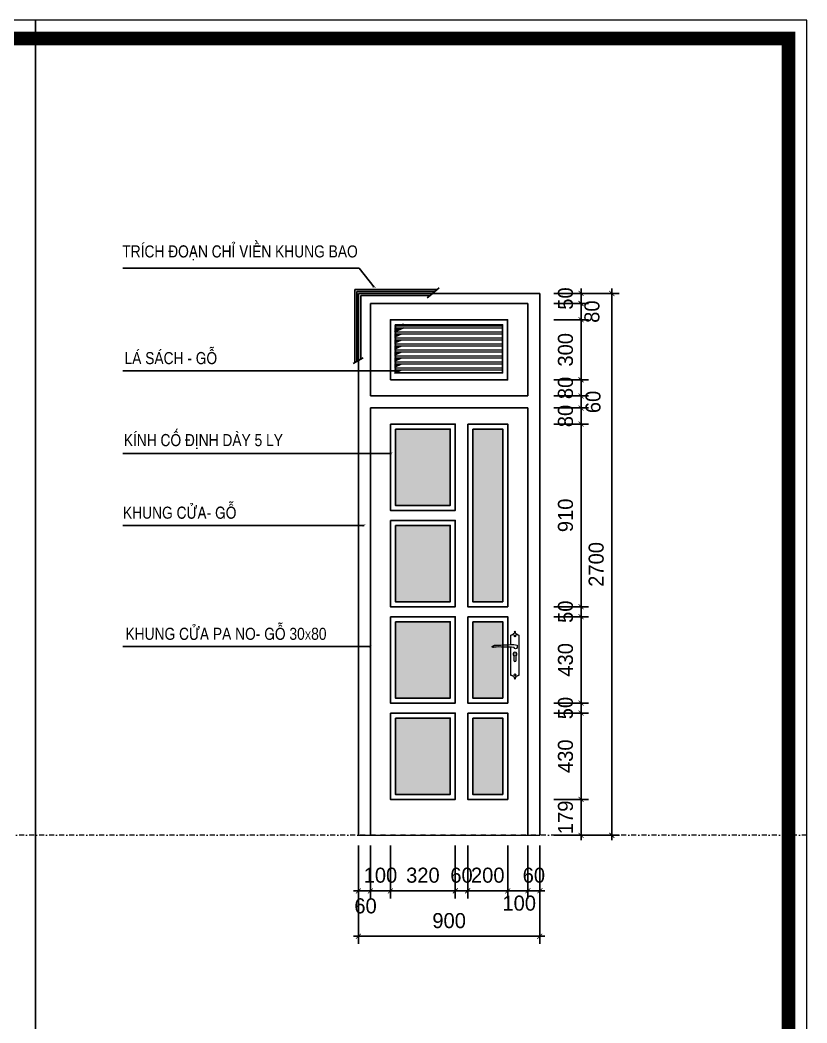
# Model space of a CAD drawing. Header units: millimetres. Extents: x 615730 to 2792744, y 139412 to 597571.
# Drawn here: x 1445273 to 1453121, y 294294 to 304290 of the extents above; entities that cross this region are included whole.
import ezdxf

# ---------------------------------------------------------------- set-up
doc = ezdxf.new("R2010")
doc.units = ezdxf.units.MM
doc.header["$MEASUREMENT"] = 0
doc.header["$PDMODE"] = 34
doc.linetypes.add('DASHDOT', pattern=[1, 0.5, -0.25, 0, -0.25])
doc.layers.get('0').update_dxf_attribs({"lineweight": 5})
for name, color, linetype in [('DA', 135, 'Continuous'), ('H', 252, 'Continuous'), ('LAYER1', 124, 'Continuous'), ('NC', 7, 'Continuous'), ('NET2', 5, 'Continuous'), ('noi that', 29, 'Continuous'), ('NOITHAT', 144, 'Continuous'), ('VL', 155, 'Continuous')]:
    doc.layers.add(name, color=color, linetype=linetype)
for name, color, linetype, lineweight in [('HATCH', 42, 'Continuous', 5), ('KITCHEN', 4, 'Continuous', 20), ('thay', 7, 'Continuous', 15), ('TIM TRUC', 149, 'DASHDOT', 9)]:
    doc.layers.add(name, color=color, linetype=linetype, lineweight=lineweight)
doc.styles.add('KC2', font='', dxfattribs={"height": 120})
doc.styles.add('RO', font='ROMANS.SHX', dxfattribs={"height": 120})
doc.styles.add('VNI-AVO', font='vni-roms.shx')
doc.styles.get('KC2').set_extended_font_data('VNI-Helve-Condense')
doc.dimstyles.new('50 CS', dxfattribs={"dimtxt": 150, "dimasz": 50, "dimexe": 75, "dimexo": 0, "dimgap": 80, "dimtad": 1, "dimdec": 0, "dimlfac": 0.5, "dimzin": 12, "dimtxsty": 'VNI-AVO', "dimblk": 'ARCHTICK', "dimcen": 0, "dimdle": 50, "dimclrd": 252, "dimclre": 252, "dimclrt": 2, "dimadec": 0, "dimazin": 0, "dimtfac": 1, "dimtdec": 0, "dimtix": 1, "dimtmove": 2, "dimatfit": 0, "dimldrblk": 'OPEN90', "dimfxl": 1, "dimlwd": -1, "dimlwe": -1, "dimarcsym": 0})
doc.dimstyles.new('TL1-50TRUC', dxfattribs={"dimtxt": 150, "dimasz": 25, "dimexe": 50, "dimexo": 0, "dimgap": 20, "dimtad": 1, "dimdec": 0, "dimlfac": 0.5, "dimdsep": 46, "dimtxsty": 'RO', "dimblk": 'DOT', "dimcen": 100, "dimdle": 50, "dimclrd": 4, "dimclre": 4, "dimclrt": 30, "dimadec": 0, "dimazin": 0, "dimtfac": 1, "dimtdec": 0, "dimtix": 1, "dimtmove": 1, "dimatfit": 3, "dimldrblk": 'ARCHTICK', "dimfxl": 1, "dimtolj": 1, "dimarcsym": 0})

# ---------------------------------------------------------------- blocks, each defined once
blk = doc.blocks.new('KH')
for p, q in [((-8, 103), (-2, 103)), ((-4.9, 100), (-4.9, 105.9)), ((-8, -90.3), (-2, -90.3)), ((-4.9, -87.2), (-4.9, -93.2))]:
    blk.add_line(p, q)
for points, format in [([(-24.9, 60.5), (-24.9, 106.4, -0.071609), (-17.2, 108.3, 0.479125), (-18, 110.4, -0.235926), (-14.6, 111, 0.959415), (-12.5, 110.7, -0.383133), (-10.2, 112.7), (-8.1, 112.7), (-8.1, 113.4), (-9.3, 113.4, -0.653045), (-7.7, 117.5, 0.420902), (-6.1, 121.7, -0.384053), (-4.9, 126.4, -0.384053), (-3.8, 121.7, 0.420902), (-2.1, 117.5, -0.653045), (-0.5, 113.4), (-1.8, 113.4), (-1.8, 112.7), (0.3, 112.7, -0.383133), (2.6, 110.7, 0.959415), (4.8, 111, -0.235926), (8.1, 110.4, 0.479125), (7.4, 108.3, -0.071609), (15.1, 106.4), (15.1, -93.6, -0.071609), (7.4, -95.6, 0.479125), (8.1, -97.7, -0.235926), (4.8, -98.3, 0.959415), (2.6, -97.9, -0.383133), (0.3, -99.9), (-1.8, -99.9), (-1.8, -100.7), (-0.5, -100.7, -0.653045), (-2.1, -104.8, 0.420902), (-3.8, -109, -0.384053), (-4.9, -113.6, -0.384053), (-6.1, -109, 0.420902), (-7.7, -104.8, -0.653045), (-9.3, -100.7), (-8.1, -100.7), (-8.1, -99.9), (-10.2, -99.9, -0.383133), (-12.5, -97.9, 0.959415), (-14.6, -98.3, -0.235926), (-18, -97.7, 0.479125), (-17.2, -95.6, -0.071609), (-24.9, -93.6), (-24.9, 46.9)], "xyb"), ([(-4.8, 16.2, 6, 6, 0), (-4.8, 11.5, 4, 3, 0), (-4.8, 3.2, 1.8, 0.8, 0), (-4.8, -4.9, 1, 1.2, 0), (-4.8, -7.9, 1.2, 1.2, 0)], "xyseb")]:
    blk.add_lwpolyline(points, format=format)
blk.add_lwpolyline([(-9.5, 45, 0.067822), (-59.8, 46.7, 0.044011), (-111.6, 46.7, -0.789754), (-119.2, 50.9, -0.143435), (-92.2, 57.5, 0.029716), (-27.7, 60.3, -0.075751), (6.4, 57.7), (6.4, 44.8, -0.717442)], format="xyb", close=True)
for points in [[(-11.2, 4.2), (-11.2, -18.5)], [(1.6, -18.5), (1.6, 4.2)]]:
    blk.add_lwpolyline(points)
for centre in [(-4.9, 103), (-4.9, -90.3)]:
    blk.add_circle(centre, 3.92)
for centre, radius, start, end in [((-4.8, 11.8), 9.94, 309.9002, 230.0998), ((-4.8, -18.5), 6.38, 180, 0)]:
    blk.add_arc(centre, radius, start, end)
blk = doc.blocks.new('_ARCHTICK')
at = {"color": 0, "linetype": 'ByBlock', "const_width": 0.15}
blk.add_lwpolyline([(-0.5, -0.5), (0.5, 0.5)], dxfattribs=at)
blk = doc.blocks.new('*D1892')
at = {"layer": 'DEFPOINTS', "color": 0, "ltscale": 10, "transparency": 16777216}
for p in [(1450597.3, 296522), (1450867.9, 296522), (1450597.3, 296164.1)]:
    blk.add_point(p, dxfattribs=at)
at = {"layer": 'VL', "color": 252, "ltscale": 10, "transparency": 16777216}
for p, q in [((1450597.3, 296522), (1450942.9, 296522)), ((1450867.9, 296522), (1450867.9, 296572)), ((1450867.9, 296164.1), (1450867.9, 296522)), ((1450597.3, 296164.1), (1450942.9, 296164.1)), ((1450867.9, 296164.1), (1450867.9, 296114.1))]:
    blk.add_line(p, q, dxfattribs=at)
at = {"layer": 'VL', "color": 252, "ltscale": 10, "transparency": 16777216, "xscale": 50, "yscale": 50, "zscale": 50}
for p, rotation in [((1450867.9, 296522), 270), ((1450867.9, 296164.1), 90)]:
    blk.add_blockref('_ARCHTICK', p, dxfattribs=dict(at, rotation=rotation))
at = {"layer": 'VL', "color": 2, "ltscale": 10, "transparency": 16777216, "insert": (1450712.9, 296343), "char_height": 150, "attachment_point": 5, "rotation": 90, "style": 'VNI-AVO'}
blk.add_mtext('179', dxfattribs=at)
blk = doc.blocks.new('_Open90')
at = {"color": 0, "linetype": 'ByBlock', "lineweight": -2}
for p, q in [((0, 0), (-1, 0)), ((-0.5, 0.5), (0, 0)), ((0, 0), (-0.5, -0.5))]:
    blk.add_line(p, q, dxfattribs=at)
blk = doc.blocks.new('*D1893')
at = {"layer": 'DEFPOINTS', "color": 0, "ltscale": 10, "transparency": 16777216}
for p in [(1450597.3, 297382.3), (1450867.9, 297382.3), (1450597.3, 296522)]:
    blk.add_point(p, dxfattribs=at)
at = {"layer": 'VL', "color": 252, "ltscale": 10, "transparency": 16777216}
for p, q in [((1450867.9, 296472), (1450867.9, 297432.3)), ((1450597.3, 297382.3), (1450942.9, 297382.3)), ((1450597.3, 296522), (1450942.9, 296522))]:
    blk.add_line(p, q, dxfattribs=at)
at = {"layer": 'VL', "color": 252, "ltscale": 10, "transparency": 16777216, "xscale": 50, "yscale": 50, "zscale": 50}
for p, rotation in [((1450867.9, 297382.3), 90), ((1450867.9, 296522), 270)]:
    blk.add_blockref('_ARCHTICK', p, dxfattribs=dict(at, rotation=rotation))
at = {"layer": 'VL', "color": 2, "ltscale": 10, "transparency": 16777216, "insert": (1450712.9, 296952.1), "char_height": 150, "attachment_point": 5, "rotation": 90, "style": 'VNI-AVO'}
blk.add_mtext('430', dxfattribs=at)
blk = doc.blocks.new('*D1894')
at = {"layer": 'DEFPOINTS', "color": 0, "ltscale": 10, "transparency": 16777216}
for p in [(1450597.3, 297482.3), (1450867.9, 297482.3), (1450597.3, 297382.3)]:
    blk.add_point(p, dxfattribs=at)
at = {"layer": 'VL', "color": 252, "ltscale": 10, "transparency": 16777216}
for p, q in [((1450867.9, 297482.3), (1450867.9, 297532.3)), ((1450597.3, 297482.3), (1450942.9, 297482.3)), ((1450867.9, 297382.3), (1450867.9, 297482.3)), ((1450597.3, 297382.3), (1450942.9, 297382.3)), ((1450867.9, 297382.3), (1450867.9, 297332.3))]:
    blk.add_line(p, q, dxfattribs=at)
at = {"layer": 'VL', "color": 252, "ltscale": 10, "transparency": 16777216, "xscale": 50, "yscale": 50, "zscale": 50}
for p, rotation in [((1450867.9, 297482.3), 270), ((1450867.9, 297382.3), 90)]:
    blk.add_blockref('_ARCHTICK', p, dxfattribs=dict(at, rotation=rotation))
at = {"layer": 'VL', "color": 2, "ltscale": 10, "transparency": 16777216, "insert": (1450712.9, 297432.3), "char_height": 150, "attachment_point": 5, "rotation": 90, "style": 'VNI-AVO'}
blk.add_mtext('50', dxfattribs=at)
blk = doc.blocks.new('*D1895')
at = {"layer": 'DEFPOINTS', "color": 0, "ltscale": 10, "transparency": 16777216}
for p in [(1450597.3, 298342.6), (1450867.9, 298342.6), (1450597.3, 297482.3)]:
    blk.add_point(p, dxfattribs=at)
at = {"layer": 'VL', "color": 252, "ltscale": 10, "transparency": 16777216}
for p, q in [((1450867.9, 297432.3), (1450867.9, 298392.6)), ((1450597.3, 298342.6), (1450942.9, 298342.6)), ((1450597.3, 297482.3), (1450942.9, 297482.3))]:
    blk.add_line(p, q, dxfattribs=at)
at = {"layer": 'VL', "color": 252, "ltscale": 10, "transparency": 16777216, "xscale": 50, "yscale": 50, "zscale": 50}
for p, rotation in [((1450867.9, 298342.6), 90), ((1450867.9, 297482.3), 270)]:
    blk.add_blockref('_ARCHTICK', p, dxfattribs=dict(at, rotation=rotation))
at = {"layer": 'VL', "color": 2, "ltscale": 10, "transparency": 16777216, "insert": (1450712.9, 297912.5), "char_height": 150, "attachment_point": 5, "rotation": 90, "style": 'VNI-AVO'}
blk.add_mtext('430', dxfattribs=at)
blk = doc.blocks.new('*D1896')
at = {"layer": 'DEFPOINTS', "color": 0, "ltscale": 10, "transparency": 16777216}
for p in [(1450597.3, 298442.6), (1450867.9, 298442.6), (1450597.3, 298342.6)]:
    blk.add_point(p, dxfattribs=at)
at = {"layer": 'VL', "color": 252, "ltscale": 10, "transparency": 16777216}
for p, q in [((1450867.9, 298442.6), (1450867.9, 298492.6)), ((1450597.3, 298442.6), (1450942.9, 298442.6)), ((1450867.9, 298342.6), (1450867.9, 298442.6)), ((1450597.3, 298342.6), (1450942.9, 298342.6)), ((1450867.9, 298342.6), (1450867.9, 298292.6))]:
    blk.add_line(p, q, dxfattribs=at)
at = {"layer": 'VL', "color": 252, "ltscale": 10, "transparency": 16777216, "xscale": 50, "yscale": 50, "zscale": 50}
for p, rotation in [((1450867.9, 298442.6), 270), ((1450867.9, 298342.6), 90)]:
    blk.add_blockref('_ARCHTICK', p, dxfattribs=dict(at, rotation=rotation))
at = {"layer": 'VL', "color": 2, "ltscale": 10, "transparency": 16777216, "insert": (1450712.9, 298392.6), "char_height": 150, "attachment_point": 5, "rotation": 90, "style": 'VNI-AVO'}
blk.add_mtext('50', dxfattribs=at)
blk = doc.blocks.new('*D1897')
at = {"layer": 'DEFPOINTS', "color": 0, "ltscale": 10, "transparency": 16777216}
for p in [(1450597.3, 300263.3), (1450867.9, 300263.3), (1450597.3, 298442.6)]:
    blk.add_point(p, dxfattribs=at)
at = {"layer": 'VL', "color": 252, "ltscale": 10, "transparency": 16777216}
for p, q in [((1450867.9, 298392.6), (1450867.9, 300313.3)), ((1450597.3, 300263.3), (1450942.9, 300263.3)), ((1450597.3, 298442.6), (1450942.9, 298442.6))]:
    blk.add_line(p, q, dxfattribs=at)
at = {"layer": 'VL', "color": 252, "ltscale": 10, "transparency": 16777216, "xscale": 50, "yscale": 50, "zscale": 50}
for p, rotation in [((1450867.9, 300263.3), 90), ((1450867.9, 298442.6), 270)]:
    blk.add_blockref('_ARCHTICK', p, dxfattribs=dict(at, rotation=rotation))
at = {"layer": 'VL', "color": 2, "ltscale": 10, "transparency": 16777216, "insert": (1450712.9, 299353), "char_height": 150, "attachment_point": 5, "rotation": 90, "style": 'VNI-AVO'}
blk.add_mtext('910', dxfattribs=at)
blk = doc.blocks.new('*D1898')
at = {"layer": 'DEFPOINTS', "color": 0, "ltscale": 10, "transparency": 16777216}
for p in [(1450597.3, 300423.3), (1450867.9, 300423.3), (1450597.3, 300263.3)]:
    blk.add_point(p, dxfattribs=at)
at = {"layer": 'VL', "color": 252, "ltscale": 10, "transparency": 16777216}
for p, q in [((1450597.3, 300423.3), (1450942.9, 300423.3)), ((1450867.9, 300423.3), (1450867.9, 300473.3)), ((1450867.9, 300263.3), (1450867.9, 300423.3)), ((1450597.3, 300263.3), (1450942.9, 300263.3)), ((1450867.9, 300263.3), (1450867.9, 300213.3))]:
    blk.add_line(p, q, dxfattribs=at)
at = {"layer": 'VL', "color": 252, "ltscale": 10, "transparency": 16777216, "xscale": 50, "yscale": 50, "zscale": 50}
for p, rotation in [((1450867.9, 300423.3), 270), ((1450867.9, 300263.3), 90)]:
    blk.add_blockref('_ARCHTICK', p, dxfattribs=dict(at, rotation=rotation))
at = {"layer": 'VL', "color": 2, "ltscale": 10, "transparency": 16777216, "insert": (1450712.9, 300343.3), "char_height": 150, "attachment_point": 5, "rotation": 90, "style": 'VNI-AVO'}
blk.add_mtext('80', dxfattribs=at)
blk = doc.blocks.new('*D1899')
at = {"layer": 'DEFPOINTS', "color": 0, "ltscale": 10, "transparency": 16777216}
for p in [(1450597.3, 300543.3), (1450867.9, 300543.3), (1450597.3, 300423.3)]:
    blk.add_point(p, dxfattribs=at)
at = {"layer": 'VL', "color": 252, "ltscale": 10, "transparency": 16777216}
for p, q in [((1450867.9, 300543.3), (1450867.9, 300593.3)), ((1450597.3, 300543.3), (1450942.9, 300543.3)), ((1450867.9, 300423.3), (1450867.9, 300543.3)), ((1450597.3, 300423.3), (1450942.9, 300423.3)), ((1450867.9, 300423.3), (1450867.9, 300373.3))]:
    blk.add_line(p, q, dxfattribs=at)
at = {"layer": 'VL', "color": 252, "ltscale": 10, "transparency": 16777216, "xscale": 50, "yscale": 50, "zscale": 50}
for p, rotation in [((1450867.9, 300543.3), 270), ((1450867.9, 300423.3), 90)]:
    blk.add_blockref('_ARCHTICK', p, dxfattribs=dict(at, rotation=rotation))
at = {"layer": 'VL', "color": 2, "ltscale": 10, "transparency": 16777216, "insert": (1450987.7, 300483.3), "char_height": 150, "attachment_point": 5, "rotation": 90, "style": 'VNI-AVO'}
blk.add_mtext('60', dxfattribs=at)
blk = doc.blocks.new('*D1900')
at = {"layer": 'DEFPOINTS', "color": 0, "ltscale": 10, "transparency": 16777216}
for p in [(1450597.3, 300703.2), (1450867.9, 300703.2), (1450597.3, 300543.3)]:
    blk.add_point(p, dxfattribs=at)
at = {"layer": 'VL', "color": 252, "ltscale": 10, "transparency": 16777216}
for p, q in [((1450597.3, 300703.2), (1450942.9, 300703.2)), ((1450867.9, 300703.2), (1450867.9, 300753.2)), ((1450867.9, 300543.3), (1450867.9, 300703.2)), ((1450597.3, 300543.3), (1450942.9, 300543.3)), ((1450867.9, 300543.3), (1450867.9, 300493.3))]:
    blk.add_line(p, q, dxfattribs=at)
at = {"layer": 'VL', "color": 252, "ltscale": 10, "transparency": 16777216, "xscale": 50, "yscale": 50, "zscale": 50}
for p, rotation in [((1450867.9, 300703.2), 270), ((1450867.9, 300543.3), 90)]:
    blk.add_blockref('_ARCHTICK', p, dxfattribs=dict(at, rotation=rotation))
at = {"layer": 'VL', "color": 2, "ltscale": 10, "transparency": 16777216, "insert": (1450712.9, 300623.3), "char_height": 150, "attachment_point": 5, "rotation": 90, "style": 'VNI-AVO'}
blk.add_mtext('80', dxfattribs=at)
blk = doc.blocks.new('*D1901')
at = {"layer": 'DEFPOINTS', "color": 0, "ltscale": 10, "transparency": 16777216}
for p in [(1450597.3, 301303.2), (1450867.9, 301303.2), (1450597.3, 300703.2)]:
    blk.add_point(p, dxfattribs=at)
at = {"layer": 'VL', "color": 252, "ltscale": 10, "transparency": 16777216}
for p, q in [((1450597.3, 301303.2), (1450942.9, 301303.2)), ((1450867.9, 300653.2), (1450867.9, 301353.2)), ((1450597.3, 300703.2), (1450942.9, 300703.2))]:
    blk.add_line(p, q, dxfattribs=at)
at = {"layer": 'VL', "color": 252, "ltscale": 10, "transparency": 16777216, "xscale": 50, "yscale": 50, "zscale": 50}
for p, rotation in [((1450867.9, 301303.2), 90), ((1450867.9, 300703.2), 270)]:
    blk.add_blockref('_ARCHTICK', p, dxfattribs=dict(at, rotation=rotation))
at = {"layer": 'VL', "color": 2, "ltscale": 10, "transparency": 16777216, "insert": (1450712.9, 301003.2), "char_height": 150, "attachment_point": 5, "rotation": 90, "style": 'VNI-AVO'}
blk.add_mtext('300', dxfattribs=at)
blk = doc.blocks.new('*D1902')
at = {"layer": 'DEFPOINTS', "color": 0, "ltscale": 10, "transparency": 16777216}
for p in [(1450597.3, 301464.1), (1450867.9, 301464.1), (1450597.3, 301303.2)]:
    blk.add_point(p, dxfattribs=at)
at = {"layer": 'VL', "color": 252, "ltscale": 10, "transparency": 16777216}
for p, q in [((1450867.9, 301253.2), (1450867.9, 301514.1)), ((1450597.3, 301464.1), (1450942.9, 301464.1)), ((1450597.3, 301303.2), (1450942.9, 301303.2))]:
    blk.add_line(p, q, dxfattribs=at)
at = {"layer": 'VL', "color": 252, "ltscale": 10, "transparency": 16777216, "xscale": 50, "yscale": 50, "zscale": 50}
for p, rotation in [((1450867.9, 301464.1), 90), ((1450867.9, 301303.2), 270)]:
    blk.add_blockref('_ARCHTICK', p, dxfattribs=dict(at, rotation=rotation))
at = {"layer": 'VL', "color": 2, "ltscale": 10, "transparency": 16777216, "insert": (1450976.8, 301383.7), "char_height": 150, "attachment_point": 5, "rotation": 90, "style": 'VNI-AVO'}
blk.add_mtext('80', dxfattribs=at)
blk = doc.blocks.new('*D1903')
at = {"layer": 'DEFPOINTS', "color": 0, "ltscale": 10, "transparency": 16777216}
for p in [(1450597.3, 301564.1), (1450867.9, 301564.1), (1450597.3, 301464.1)]:
    blk.add_point(p, dxfattribs=at)
at = {"layer": 'VL', "color": 252, "ltscale": 10, "transparency": 16777216}
for p, q in [((1450867.9, 301564.1), (1450867.9, 301614.1)), ((1450597.3, 301564.1), (1450942.9, 301564.1)), ((1450867.9, 301464.1), (1450867.9, 301564.1)), ((1450597.3, 301464.1), (1450942.9, 301464.1)), ((1450867.9, 301464.1), (1450867.9, 301414.1))]:
    blk.add_line(p, q, dxfattribs=at)
at = {"layer": 'VL', "color": 252, "ltscale": 10, "transparency": 16777216, "xscale": 50, "yscale": 50, "zscale": 50}
for p, rotation in [((1450867.9, 301564.1), 270), ((1450867.9, 301464.1), 90)]:
    blk.add_blockref('_ARCHTICK', p, dxfattribs=dict(at, rotation=rotation))
at = {"layer": 'VL', "color": 2, "ltscale": 10, "transparency": 16777216, "insert": (1450712.9, 301514.1), "char_height": 150, "attachment_point": 5, "rotation": 90, "style": 'VNI-AVO'}
blk.add_mtext('50', dxfattribs=at)
blk = doc.blocks.new('*D1904')
at = {"layer": 'DEFPOINTS', "color": 0, "ltscale": 10, "transparency": 16777216}
for p in [(1450597.3, 301564.1), (1450597.3, 296164.1), (1451174.3, 296164.1)]:
    blk.add_point(p, dxfattribs=at)
at = {"layer": 'VL', "color": 252, "ltscale": 10, "transparency": 16777216}
for p, q in [((1451174.3, 301614.1), (1451174.3, 296114.1)), ((1450597.3, 301564.1), (1451249.3, 301564.1)), ((1450597.3, 296164.1), (1451249.3, 296164.1))]:
    blk.add_line(p, q, dxfattribs=at)
at = {"layer": 'VL', "color": 252, "ltscale": 10, "transparency": 16777216, "xscale": 50, "yscale": 50, "zscale": 50}
for p, rotation in [((1451174.3, 301564.1), 90), ((1451174.3, 296164.1), 270)]:
    blk.add_blockref('_ARCHTICK', p, dxfattribs=dict(at, rotation=rotation))
at = {"layer": 'VL', "color": 2, "ltscale": 10, "transparency": 16777216, "insert": (1451019.3, 298864.1), "char_height": 150, "attachment_point": 5, "rotation": 90, "style": 'VNI-AVO'}
blk.add_mtext('2700', dxfattribs=at)
blk = doc.blocks.new('_DOT')
at = {"color": 0, "linetype": 'ByBlock'}
blk.add_line((-0.5, 0), (-1, 0), dxfattribs=at)
at = {"color": 0, "linetype": 'ByBlock', "const_width": 0.5}
blk.add_lwpolyline([(-0.25, 0, 1), (0.25, 0, 1)], format="xyb", close=True, dxfattribs=at)
blk = doc.blocks.new('*D1912')
at = {"layer": 'DEFPOINTS', "color": 0, "ltscale": 10, "transparency": 16777216}
for p in [(1448647.1, 296062.8), (1448767.1, 296062.8), (1448767.1, 295610.6)]:
    blk.add_point(p, dxfattribs=at)
at = {"layer": 'VL', "color": 252, "ltscale": 10, "transparency": 16777216}
for p, q in [((1448647.1, 296062.8), (1448647.1, 295535.6)), ((1448767.1, 296062.8), (1448767.1, 295535.6)), ((1448647.1, 295610.6), (1448597.1, 295610.6)), ((1448647.1, 295610.6), (1448767.1, 295610.6)), ((1448767.1, 295610.6), (1448817.1, 295610.6))]:
    blk.add_line(p, q, dxfattribs=at)
at = {"layer": 'VL', "color": 252, "ltscale": 10, "transparency": 16777216, "xscale": 50, "yscale": 50, "zscale": 50}
blk.add_blockref('_ARCHTICK', (1448647.1, 295610.6), dxfattribs=at)
at = {"layer": 'VL', "color": 252, "ltscale": 10, "transparency": 16777216, "xscale": 50, "yscale": 50, "zscale": 50, "rotation": 180}
blk.add_blockref('_ARCHTICK', (1448767.1, 295610.6), dxfattribs=at)
at = {"layer": 'VL', "color": 2, "ltscale": 10, "transparency": 16777216, "insert": (1448718.5, 295459.9), "char_height": 150, "attachment_point": 5, "style": 'VNI-AVO'}
blk.add_mtext('60', dxfattribs=at)
blk = doc.blocks.new('*D1913')
at = {"layer": 'DEFPOINTS', "color": 0, "ltscale": 10, "transparency": 16777216}
for p in [(1448767.1, 296062.8), (1448967.1, 296062.8), (1448967.1, 295610.6)]:
    blk.add_point(p, dxfattribs=at)
at = {"layer": 'VL', "color": 252, "ltscale": 10, "transparency": 16777216}
for p, q in [((1448767.1, 296062.8), (1448767.1, 295535.6)), ((1448967.1, 296062.8), (1448967.1, 295535.6)), ((1448767.1, 295610.6), (1448717.1, 295610.6)), ((1448767.1, 295610.6), (1448967.1, 295610.6)), ((1448967.1, 295610.6), (1449017.1, 295610.6))]:
    blk.add_line(p, q, dxfattribs=at)
at = {"layer": 'VL', "color": 252, "ltscale": 10, "transparency": 16777216, "xscale": 50, "yscale": 50, "zscale": 50}
blk.add_blockref('_ARCHTICK', (1448767.1, 295610.6), dxfattribs=at)
at = {"layer": 'VL', "color": 252, "ltscale": 10, "transparency": 16777216, "xscale": 50, "yscale": 50, "zscale": 50, "rotation": 180}
blk.add_blockref('_ARCHTICK', (1448967.1, 295610.6), dxfattribs=at)
at = {"layer": 'VL', "color": 2, "ltscale": 10, "transparency": 16777216, "insert": (1448867.1, 295765.6), "char_height": 150, "attachment_point": 5, "style": 'VNI-AVO'}
blk.add_mtext('100', dxfattribs=at)
blk = doc.blocks.new('*D1914')
at = {"layer": 'DEFPOINTS', "color": 0, "ltscale": 10, "transparency": 16777216}
for p in [(1448967.1, 296062.8), (1449613.7, 296062.8), (1449613.7, 295610.6)]:
    blk.add_point(p, dxfattribs=at)
at = {"layer": 'VL', "color": 252, "ltscale": 10, "transparency": 16777216}
for p, q in [((1448967.1, 296062.8), (1448967.1, 295535.6)), ((1449613.7, 296062.8), (1449613.7, 295535.6)), ((1448917.1, 295610.6), (1449663.7, 295610.6))]:
    blk.add_line(p, q, dxfattribs=at)
at = {"layer": 'VL', "color": 252, "ltscale": 10, "transparency": 16777216, "xscale": 50, "yscale": 50, "zscale": 50, "rotation": 180}
blk.add_blockref('_ARCHTICK', (1448967.1, 295610.6), dxfattribs=at)
at = {"layer": 'VL', "color": 252, "ltscale": 10, "transparency": 16777216, "xscale": 50, "yscale": 50, "zscale": 50}
blk.add_blockref('_ARCHTICK', (1449613.7, 295610.6), dxfattribs=at)
at = {"layer": 'VL', "color": 2, "ltscale": 10, "transparency": 16777216, "insert": (1449290.4, 295765.6), "char_height": 150, "attachment_point": 5, "style": 'VNI-AVO'}
blk.add_mtext('320', dxfattribs=at)
blk = doc.blocks.new('*D1915')
at = {"layer": 'DEFPOINTS', "color": 0, "ltscale": 10, "transparency": 16777216}
for p in [(1449613.7, 296062.8), (1449737.1, 296062.8), (1449737.1, 295610.6)]:
    blk.add_point(p, dxfattribs=at)
at = {"layer": 'VL', "color": 252, "ltscale": 10, "transparency": 16777216}
for p, q in [((1449613.7, 296062.8), (1449613.7, 295535.6)), ((1449737.1, 296062.8), (1449737.1, 295535.6)), ((1449613.7, 295610.6), (1449563.7, 295610.6)), ((1449613.7, 295610.6), (1449737.1, 295610.6)), ((1449737.1, 295610.6), (1449787.1, 295610.6))]:
    blk.add_line(p, q, dxfattribs=at)
at = {"layer": 'VL', "color": 252, "ltscale": 10, "transparency": 16777216, "xscale": 50, "yscale": 50, "zscale": 50}
blk.add_blockref('_ARCHTICK', (1449613.7, 295610.6), dxfattribs=at)
at = {"layer": 'VL', "color": 252, "ltscale": 10, "transparency": 16777216, "xscale": 50, "yscale": 50, "zscale": 50, "rotation": 180}
blk.add_blockref('_ARCHTICK', (1449737.1, 295610.6), dxfattribs=at)
at = {"layer": 'VL', "color": 2, "ltscale": 10, "transparency": 16777216, "insert": (1449675.4, 295765.6), "char_height": 150, "attachment_point": 5, "style": 'VNI-AVO'}
blk.add_mtext('60', dxfattribs=at)
blk = doc.blocks.new('*D1916')
at = {"layer": 'DEFPOINTS', "color": 0, "ltscale": 10, "transparency": 16777216}
for p in [(1449737.1, 296062.8), (1450137.1, 296062.8), (1450137.1, 295610.6)]:
    blk.add_point(p, dxfattribs=at)
at = {"layer": 'VL', "color": 252, "ltscale": 10, "transparency": 16777216}
for p, q in [((1449737.1, 296062.8), (1449737.1, 295535.6)), ((1450137.1, 296062.8), (1450137.1, 295535.6)), ((1449737.1, 295610.6), (1449687.1, 295610.6)), ((1449737.1, 295610.6), (1450137.1, 295610.6)), ((1450137.1, 295610.6), (1450187.1, 295610.6))]:
    blk.add_line(p, q, dxfattribs=at)
at = {"layer": 'VL', "color": 252, "ltscale": 10, "transparency": 16777216, "xscale": 50, "yscale": 50, "zscale": 50}
blk.add_blockref('_ARCHTICK', (1449737.1, 295610.6), dxfattribs=at)
at = {"layer": 'VL', "color": 252, "ltscale": 10, "transparency": 16777216, "xscale": 50, "yscale": 50, "zscale": 50, "rotation": 180}
blk.add_blockref('_ARCHTICK', (1450137.1, 295610.6), dxfattribs=at)
at = {"layer": 'VL', "color": 2, "ltscale": 10, "transparency": 16777216, "insert": (1449937.1, 295765.6), "char_height": 150, "attachment_point": 5, "style": 'VNI-AVO'}
blk.add_mtext('200', dxfattribs=at)
blk = doc.blocks.new('*D1917')
at = {"layer": 'DEFPOINTS', "color": 0, "ltscale": 10, "transparency": 16777216}
for p in [(1450137.1, 296062.8), (1450337.1, 296062.8), (1450337.1, 295610.6)]:
    blk.add_point(p, dxfattribs=at)
at = {"layer": 'VL', "color": 252, "ltscale": 10, "transparency": 16777216}
for p, q in [((1450137.1, 296062.8), (1450137.1, 295535.6)), ((1450337.1, 296062.8), (1450337.1, 295535.6)), ((1450087.1, 295610.6), (1450387.1, 295610.6))]:
    blk.add_line(p, q, dxfattribs=at)
at = {"layer": 'VL', "color": 252, "ltscale": 10, "transparency": 16777216, "xscale": 50, "yscale": 50, "zscale": 50, "rotation": 180}
blk.add_blockref('_ARCHTICK', (1450137.1, 295610.6), dxfattribs=at)
at = {"layer": 'VL', "color": 252, "ltscale": 10, "transparency": 16777216, "xscale": 50, "yscale": 50, "zscale": 50}
blk.add_blockref('_ARCHTICK', (1450337.1, 295610.6), dxfattribs=at)
at = {"layer": 'VL', "color": 2, "ltscale": 10, "transparency": 16777216, "insert": (1450250.9, 295487), "char_height": 150, "attachment_point": 5, "style": 'VNI-AVO'}
blk.add_mtext('100', dxfattribs=at)
blk = doc.blocks.new('*D1918')
at = {"layer": 'DEFPOINTS', "color": 0, "ltscale": 10, "transparency": 16777216}
for p in [(1450337.1, 296062.8), (1450457.1, 296062.8), (1450457.1, 295610.6)]:
    blk.add_point(p, dxfattribs=at)
at = {"layer": 'VL', "color": 252, "ltscale": 10, "transparency": 16777216}
for p, q in [((1450337.1, 296062.8), (1450337.1, 295535.6)), ((1450457.1, 296062.8), (1450457.1, 295535.6)), ((1450337.1, 295610.6), (1450287.1, 295610.6)), ((1450337.1, 295610.6), (1450457.1, 295610.6)), ((1450457.1, 295610.6), (1450507.1, 295610.6))]:
    blk.add_line(p, q, dxfattribs=at)
at = {"layer": 'VL', "color": 252, "ltscale": 10, "transparency": 16777216, "xscale": 50, "yscale": 50, "zscale": 50}
blk.add_blockref('_ARCHTICK', (1450337.1, 295610.6), dxfattribs=at)
at = {"layer": 'VL', "color": 252, "ltscale": 10, "transparency": 16777216, "xscale": 50, "yscale": 50, "zscale": 50, "rotation": 180}
blk.add_blockref('_ARCHTICK', (1450457.1, 295610.6), dxfattribs=at)
at = {"layer": 'VL', "color": 2, "ltscale": 10, "transparency": 16777216, "insert": (1450397.1, 295765.6), "char_height": 150, "attachment_point": 5, "style": 'VNI-AVO'}
blk.add_mtext('60', dxfattribs=at)
blk = doc.blocks.new('*D1919')
at = {"layer": 'DEFPOINTS', "color": 0, "ltscale": 10, "transparency": 16777216}
for p in [(1448647.1, 296062.8), (1450457.1, 296062.8), (1450457.1, 295157.9)]:
    blk.add_point(p, dxfattribs=at)
at = {"layer": 'VL', "color": 252, "ltscale": 10, "transparency": 16777216}
for p, q in [((1448647.1, 296062.8), (1448647.1, 295082.9)), ((1450457.1, 296062.8), (1450457.1, 295082.9)), ((1448597.1, 295157.9), (1450507.1, 295157.9))]:
    blk.add_line(p, q, dxfattribs=at)
at = {"layer": 'VL', "color": 252, "ltscale": 10, "transparency": 16777216, "xscale": 50, "yscale": 50, "zscale": 50, "rotation": 180}
blk.add_blockref('_ARCHTICK', (1448647.1, 295157.9), dxfattribs=at)
at = {"layer": 'VL', "color": 252, "ltscale": 10, "transparency": 16777216, "xscale": 50, "yscale": 50, "zscale": 50}
blk.add_blockref('_ARCHTICK', (1450457.1, 295157.9), dxfattribs=at)
at = {"layer": 'VL', "color": 2, "ltscale": 10, "transparency": 16777216, "insert": (1449552.1, 295312.9), "char_height": 150, "attachment_point": 5, "style": 'VNI-AVO'}
blk.add_mtext('900', dxfattribs=at)

msp = doc.modelspace()

# ---------------------------------------------------------------- hatches: boundary and pattern name
at = {"layer": 'HATCH'}
for points in [[(1449095.8, 301222.1), (1449006.8, 301222.1), (1449006.8, 301182.1)], [(1449095.8, 301162.1), (1449006.8, 301162.1), (1449006.8, 301122.1)], [(1449095.8, 301102.1), (1449006.8, 301102.1), (1449006.8, 301062.1)], [(1449095.8, 301042.1), (1449006.8, 301042.1), (1449006.8, 301002.1)], [(1449095.8, 300982.1), (1449006.8, 300982.1), (1449006.8, 300942.1)], [(1449095.8, 300922.1), (1449006.8, 300922.1), (1449006.8, 300882.1)], [(1449095.8, 300862.1), (1449006.8, 300862.1), (1449006.8, 300822.1)], [(1449095.8, 300802.1), (1449006.8, 300802.1), (1449006.8, 300762.1)]]:
    msp.add_hatch(color=256, dxfattribs=at).paths.add_polyline_path(points)
at = {"layer": 'noi that'}
h = msp.add_hatch(color=5, dxfattribs=at)
h.set_gradient(color1=(0, 0, 255), one_color=1, tint=1, name='CURVED')
h.paths.add_polyline_path([(1449017.1, 300213.3), (1449563.7, 300213.3), (1449563.7, 299453), (1449017.1, 299453)])
h.paths.add_polyline_path([(1449787.1, 300213.3), (1450087.1, 300213.3), (1450087.1, 298492.6), (1449787.1, 298492.6)])
h.paths.add_polyline_path([(1449017.1, 299253), (1449563.7, 299253), (1449563.7, 298492.6), (1449017.1, 298492.6)])
h.paths.add_polyline_path([(1449017.1, 298292.6), (1449563.7, 298292.6), (1449563.7, 297532.3), (1449017.1, 297532.3)])
h.paths.add_polyline_path([(1449787.1, 298292.6), (1450087.1, 298292.6), (1450087.1, 297532.3), (1449787.1, 297532.3)])
h.paths.add_polyline_path([(1449787.1, 297332.3), (1450087.1, 297332.3), (1450087.1, 296572), (1449787.1, 296572)])
h.paths.add_polyline_path([(1449017.1, 297332.3), (1449563.7, 297332.3), (1449563.7, 296572), (1449017.1, 296572)])

# ---------------------------------------------------------------- linework, layer by layer
at = {"layer": 'DA'}
for p, q in [((1448647.1, 296164.1), (1448647.1, 301564.1)), ((1448647.1, 301564.1), (1450457.1, 301564.1)), ((1450457.1, 301564.1), (1450457.1, 296164.1)), ((1448767.1, 300543.3), (1448767.1, 301464.1)), ((1450337.1, 301464.1), (1450337.1, 300543.3)), ((1448767.1, 300543.3), (1450337.1, 300543.3)), ((1448767.1, 296164.1), (1448767.1, 300423.3)), ((1448767.1, 300423.3), (1450337.1, 300423.3)), ((1450337.1, 300423.3), (1450337.1, 296164.1))]:
    msp.add_line(p, q, dxfattribs=at)
at = {"layer": 'H', "const_width": 138.2}
msp.add_lwpolyline([(1425933.3, 285120.6), (1452936.2, 285120.6), (1452936.2, 304105.6), (1425933.3, 304105.6)], close=True, dxfattribs=at)
at = {"layer": 'H'}
for points in [[(1448966.8, 300703.2), (1450135.7, 300703.2), (1450135.7, 301303.2), (1448966.8, 301303.2)], [(1448967.1, 300263.3), (1449613.7, 300263.3), (1449613.7, 299403), (1448967.1, 299403)], [(1449737.1, 300263.3), (1450137.1, 300263.3), (1450137.1, 298442.6), (1449737.1, 298442.6)], [(1448967.1, 299303), (1449613.7, 299303), (1449613.7, 298442.6), (1448967.1, 298442.6)], [(1448967.1, 298342.6), (1449613.7, 298342.6), (1449613.7, 297482.3), (1448967.1, 297482.3)], [(1449737.1, 298342.6), (1450137.1, 298342.6), (1450137.1, 297482.3), (1449737.1, 297482.3)], [(1448967.1, 297382.3), (1449613.7, 297382.3), (1449613.7, 296522), (1448967.1, 296522)], [(1449737.1, 297382.3), (1450137.1, 297382.3), (1450137.1, 296522), (1449737.1, 296522)]]:
    msp.add_lwpolyline(points, close=True, dxfattribs=at)
at = {"layer": 'HATCH'}
for p, q in [((1449006.8, 301242.1), (1449095.8, 301263.2)), ((1449006.8, 301242.1), (1450085.7, 301242.1)), ((1449006.8, 301222.1), (1450085.7, 301222.1)), ((1449006.8, 301182.1), (1450085.7, 301182.1)), ((1449006.8, 301162.1), (1450085.7, 301162.1)), ((1449006.8, 301122.1), (1450085.7, 301122.1)), ((1449006.8, 301102.1), (1450085.7, 301102.1)), ((1449006.8, 301062.1), (1450085.7, 301062.1)), ((1449006.8, 301042.1), (1450085.7, 301042.1)), ((1449006.8, 301002.1), (1450085.7, 301002.1)), ((1449006.8, 300982.1), (1450085.7, 300982.1)), ((1449006.8, 300942.1), (1450085.7, 300942.1)), ((1449006.8, 300922.1), (1450085.7, 300922.1)), ((1449006.8, 300882.1), (1450085.7, 300882.1)), ((1449006.8, 300862.1), (1450085.7, 300862.1)), ((1449006.8, 300822.1), (1450085.7, 300822.1)), ((1449006.8, 300802.1), (1450085.7, 300802.1))]:
    msp.add_line(p, q, dxfattribs=at)
at = {"layer": 'KITCHEN'}
msp.add_line((1448647.1, 296164.1), (1450457.1, 296164.1), dxfattribs=at)
at = {"layer": 'LAYER1'}
msp.add_line((1449006.8, 301182.1), (1449095.8, 301222.1), dxfattribs=at)
at = {"layer": 'NC', "linetype": 'Continuous', "ltscale": 20}
for p, q in [((1448611, 301603.3), (1448611, 300875.5)), ((1449433.1, 301603.3), (1448611, 301603.3)), ((1448631, 301583.3), (1448631, 300887.4)), ((1449409.6, 301583.3), (1448631, 301583.3)), ((1449408.6, 301577.6), (1449399.1, 301584)), ((1449452.3, 301620.6), (1449404.7, 301580.2)), ((1448671, 301543.3), (1448671, 300911.3)), ((1449362.5, 301543.3), (1448671, 301543.3)), ((1449395.5, 301572.4), (1449334.6, 301520.6)), ((1449386.6, 301575.3), (1449408.6, 301577.6)), ((1449407.6, 301568.4), (1449386.6, 301575.3)), ((1448594.3, 300865.2), (1448694.3, 300924.8))]:
    msp.add_line(p, q, dxfattribs=at)
at = {"layer": 'NET2'}
for p, q in [((1450337.1, 301464.1), (1448767.1, 301464.1)), ((1450137.1, 300245.3), (1450137.1, 299445)), ((1450137.1, 298342.6), (1450137.1, 297482.3))]:
    msp.add_line(p, q, dxfattribs=at)
at = {"layer": 'NOITHAT'}
for points in [[(1449016.8, 300773.2), (1450085.7, 300773.2), (1450085.7, 301253.2), (1449016.8, 301253.2)], [(1449017.1, 300213.3), (1449563.7, 300213.3), (1449563.7, 299453), (1449017.1, 299453)], [(1449787.1, 300213.3), (1450087.1, 300213.3), (1450087.1, 298492.6), (1449787.1, 298492.6)], [(1449017.1, 299253), (1449563.7, 299253), (1449563.7, 298492.6), (1449017.1, 298492.6)], [(1449017.1, 298292.6), (1449563.7, 298292.6), (1449563.7, 297532.3), (1449017.1, 297532.3)], [(1449787.1, 298292.6), (1450087.1, 298292.6), (1450087.1, 297532.3), (1449787.1, 297532.3)], [(1449017.1, 297332.3), (1449563.7, 297332.3), (1449563.7, 296572), (1449017.1, 296572)], [(1449787.1, 297332.3), (1450087.1, 297332.3), (1450087.1, 296572), (1449787.1, 296572)]]:
    msp.add_lwpolyline(points, close=True, dxfattribs=at)
at = {"layer": 'thay', "linetype": 'Continuous'}
msp.add_lwpolyline([(1425749, 284936.3), (1453120.5, 284936.3), (1453120.5, 304289.9), (1425749, 304289.9)], close=True, dxfattribs=at)
at = {"layer": 'TIM TRUC', "ltscale": 100}
msp.add_line((1453120.5, 296164.1), (1427349.6, 296164.1), dxfattribs=at)
at = {"layer": 'VL', "ltscale": 10}
msp.add_line((1445428.4, 293170.1), (1445428.4, 304289.9), dxfattribs=at)

# ---------------------------------------------------------------- block references
at = {"xscale": 2, "yscale": 2, "zscale": 2}
msp.add_blockref('KH', (1450218.4, 297945.5), dxfattribs=at)

# ---------------------------------------------------------------- texts
at = {"layer": 'NC', "linetype": 'Continuous', "ltscale": 20, "attachment_point": 1, "style": 'KC2'}
for s, insert, char_height, width in [('TRÍCH ÑOAÏN CHÆ VIEÀN KHUNG BAO', (1446292.4, 302043.9), 120, 2834.286), ('{\\H1.2x;LAÙ SAÙCH - GOÃ }', (1446314.9, 300980.4), 100, 2063.157), ('KÍNH COÁ ÑÒNH DAØY 5 LY', (1446307.6, 300163.1), 120, 2063.157), ('{\\H1.2x;KHUNG CÖÛA- GOÃ }', (1446299.9, 299439.9), 100, 2063.157), ('{\\H1.2x;KHUNG CÖÛA PA NO- GOÃ 30\\H0.7x;X\\H1.429x;80}', (1446324.4, 298232.5), 100, 2063.157)]:
    msp.add_mtext(s, dxfattribs=dict(at, insert=insert, char_height=char_height, width=width))

# ---------------------------------------------------------------- dimensions: what is measured, and where the dimension line sits
at = {"layer": 'VL', "ltscale": 10}
for base, p1, p2, picture, middle in [((1450867.9, 301564.1), (1450597.3, 301464.1), (1450597.3, 301564.1), '*D1903', (1450712.9, 301514.1)), ((1451174.3, 296164.1), (1450597.3, 301564.1), (1450597.3, 296164.1), '*D1904', (1451019.3, 298864.1)), ((1450867.9, 301303.2), (1450597.3, 300703.2), (1450597.3, 301303.2), '*D1901', (1450712.9, 301003.2)), ((1450867.9, 300703.2), (1450597.3, 300543.3), (1450597.3, 300703.2), '*D1900', (1450712.9, 300623.3)), ((1450867.9, 300423.3), (1450597.3, 300263.3), (1450597.3, 300423.3), '*D1898', (1450712.9, 300343.3)), ((1450867.9, 300263.3), (1450597.3, 298442.6), (1450597.3, 300263.3), '*D1897', (1450712.9, 299353)), ((1450867.9, 298442.6), (1450597.3, 298342.6), (1450597.3, 298442.6), '*D1896', (1450712.9, 298392.6)), ((1450867.9, 298342.6), (1450597.3, 297482.3), (1450597.3, 298342.6), '*D1895', (1450712.9, 297912.5)), ((1450867.9, 297482.3), (1450597.3, 297382.3), (1450597.3, 297482.3), '*D1894', (1450712.9, 297432.3)), ((1450867.9, 297382.3), (1450597.3, 296522), (1450597.3, 297382.3), '*D1893', (1450712.9, 296952.1)), ((1450867.9, 296522), (1450597.3, 296164.1), (1450597.3, 296522), '*D1892', (1450712.9, 296343))]:
    dim = msp.add_linear_dim(base=base, p1=p1, p2=p2, angle=90, dimstyle='50 CS', dxfattribs=at)
    dim.commit()
    dim.dimension.update_dxf_attribs({"geometry": picture, "text_midpoint": middle})
for base, p1, p2, picture, middle in [((1450867.9, 301464.1), (1450597.3, 301303.2), (1450597.3, 301464.1), '*D1902', (1450976.8, 301383.7)), ((1450867.9, 300543.3), (1450597.3, 300423.3), (1450597.3, 300543.3), '*D1899', (1450987.7, 300483.3))]:
    dim = msp.add_linear_dim(base=base, p1=p1, p2=p2, angle=90, dimstyle='50 CS', dxfattribs=at)
    dim.commit()
    dim.dimension.update_dxf_attribs({"geometry": picture, "text_midpoint": middle, "dimtype": 160})
for base, p1, p2, picture, middle in [((1448767.1, 295610.6), (1448647.1, 296062.8), (1448767.1, 296062.8), '*D1912', (1448718.5, 295459.9)), ((1450337.1, 295610.6), (1450137.1, 296062.8), (1450337.1, 296062.8), '*D1917', (1450250.9, 295487))]:
    dim = msp.add_linear_dim(base=base, p1=p1, p2=p2, dimstyle='50 CS', dxfattribs=at)
    dim.commit()
    dim.dimension.update_dxf_attribs({"geometry": picture, "text_midpoint": middle, "dimtype": 160})
for base, p1, p2, text, picture, middle in [((1450457.1, 295157.9), (1448647.1, 296062.8), (1450457.1, 296062.8), '900', '*D1919', (1449552.1, 295312.9)), ((1449613.7, 295610.6), (1448967.1, 296062.8), (1449613.7, 296062.8), '320', '*D1914', (1449290.4, 295765.6)), ((1449737.1, 295610.6), (1449613.7, 296062.8), (1449737.1, 296062.8), '60', '*D1915', (1449675.4, 295765.6))]:
    dim = msp.add_linear_dim(base=base, p1=p1, p2=p2, text=text, dimstyle='50 CS', dxfattribs=at)
    dim.commit()
    dim.dimension.update_dxf_attribs({"geometry": picture, "text_midpoint": middle})
for base, p1, p2, picture, middle in [((1448967.1, 295610.6), (1448767.1, 296062.8), (1448967.1, 296062.8), '*D1913', (1448867.1, 295765.6)), ((1450137.1, 295610.6), (1449737.1, 296062.8), (1450137.1, 296062.8), '*D1916', (1449937.1, 295765.6)), ((1450457.1, 295610.6), (1450337.1, 296062.8), (1450457.1, 296062.8), '*D1918', (1450397.1, 295765.6))]:
    dim = msp.add_linear_dim(base=base, p1=p1, p2=p2, dimstyle='50 CS', dxfattribs=at)
    dim.commit()
    dim.dimension.update_dxf_attribs({"geometry": picture, "text_midpoint": middle})

# ---------------------------------------------------------------- leaders
at = {"layer": 'NC', "color": 119, "linetype": 'Continuous', "ltscale": 20}
msp.add_leader([(1448804.2, 301627.1), (1448656.2, 301816.3), (1446296.8, 301816.3)], dimstyle='TL1-50TRUC', override={"dimgap": 20, "dimtad": 0}, dxfattribs=at)
at = {"layer": 'NC', "linetype": 'Continuous', "ltscale": 20}
for points in [[(1449018.4, 300793.6), (1446296.8, 300793.6)], [(1448767.1, 298045.7), (1446296.8, 298045.7)]]:
    msp.add_leader(points, dimstyle='TL1-50TRUC', override={"dimgap": 20, "dimtad": 0}, dxfattribs=at)
at = {"layer": 'noi that', "color": 119, "linetype": 'Continuous', "ltscale": 20}
msp.add_leader([(1448976.3, 299971.3), (1446296.8, 299971.3)], dimstyle='TL1-50TRUC', override={"dimgap": 20, "dimtad": 0}, dxfattribs=at)
at = {"layer": 'noi that'}
msp.add_leader([(1448705, 299253.2), (1446296.8, 299253.2)], dimstyle='TL1-50TRUC', override={"dimgap": 20, "dimtad": 0}, dxfattribs=at)

doc.saveas('drawing.dxf')
